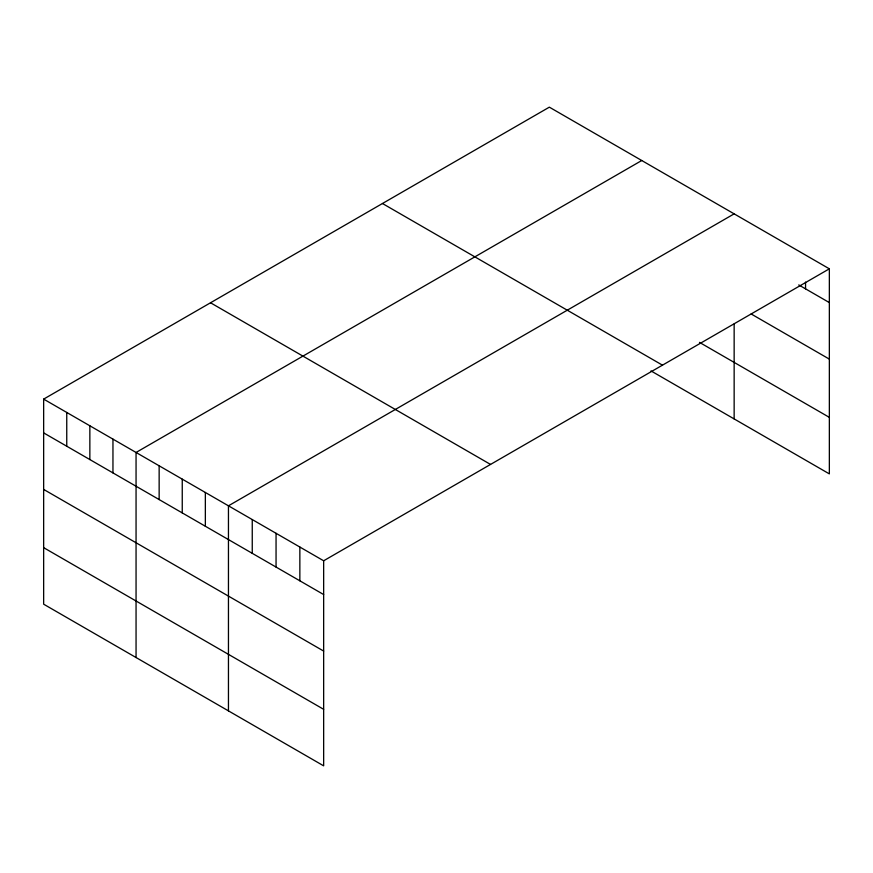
<?xml version="1.0" encoding="UTF-8"?>
<svg xmlns="http://www.w3.org/2000/svg" width="873" height="873" viewBox="0 0 873 873"><rect width="100%" height="100%" fill="white"/><g stroke="black" fill="none" stroke-linecap="round" stroke-linejoin="round"><path stroke-width="1.31" d="M43.65 399.114L323.654 560.782L323.654 765.839L43.65 604.181L43.65 399.114L549.346 107.161L829.35 268.819L829.35 473.886L650.985 370.905M641.742 160.512L136.057 452.465L136.057 657.522M734.149 213.852L228.453 505.816L228.453 710.873M323.654 560.782L829.35 268.819M798.751 284.925L829.35 302.593M751.151 313.964L829.35 359.119M699.491 342.38L829.35 417.359M382.461 203.507L662.476 365.165M210.524 302.767L490.539 464.436M43.65 432.888L323.654 594.546M43.65 489.415L323.654 651.072M43.65 547.655L323.654 709.312M805.55 282.099L805.55 288.854M734.149 324.003L734.149 418.92M299.854 547.044L299.854 580.807M276.054 533.294L276.054 567.068M252.253 519.555L252.253 553.329M205.351 492.481L205.351 526.244M182.25 479.146L182.25 512.909M159.148 465.8L159.148 499.574M112.955 439.13L112.955 472.904M89.854 425.795L89.854 459.558M66.752 412.46L66.752 446.223"/></g></svg>
